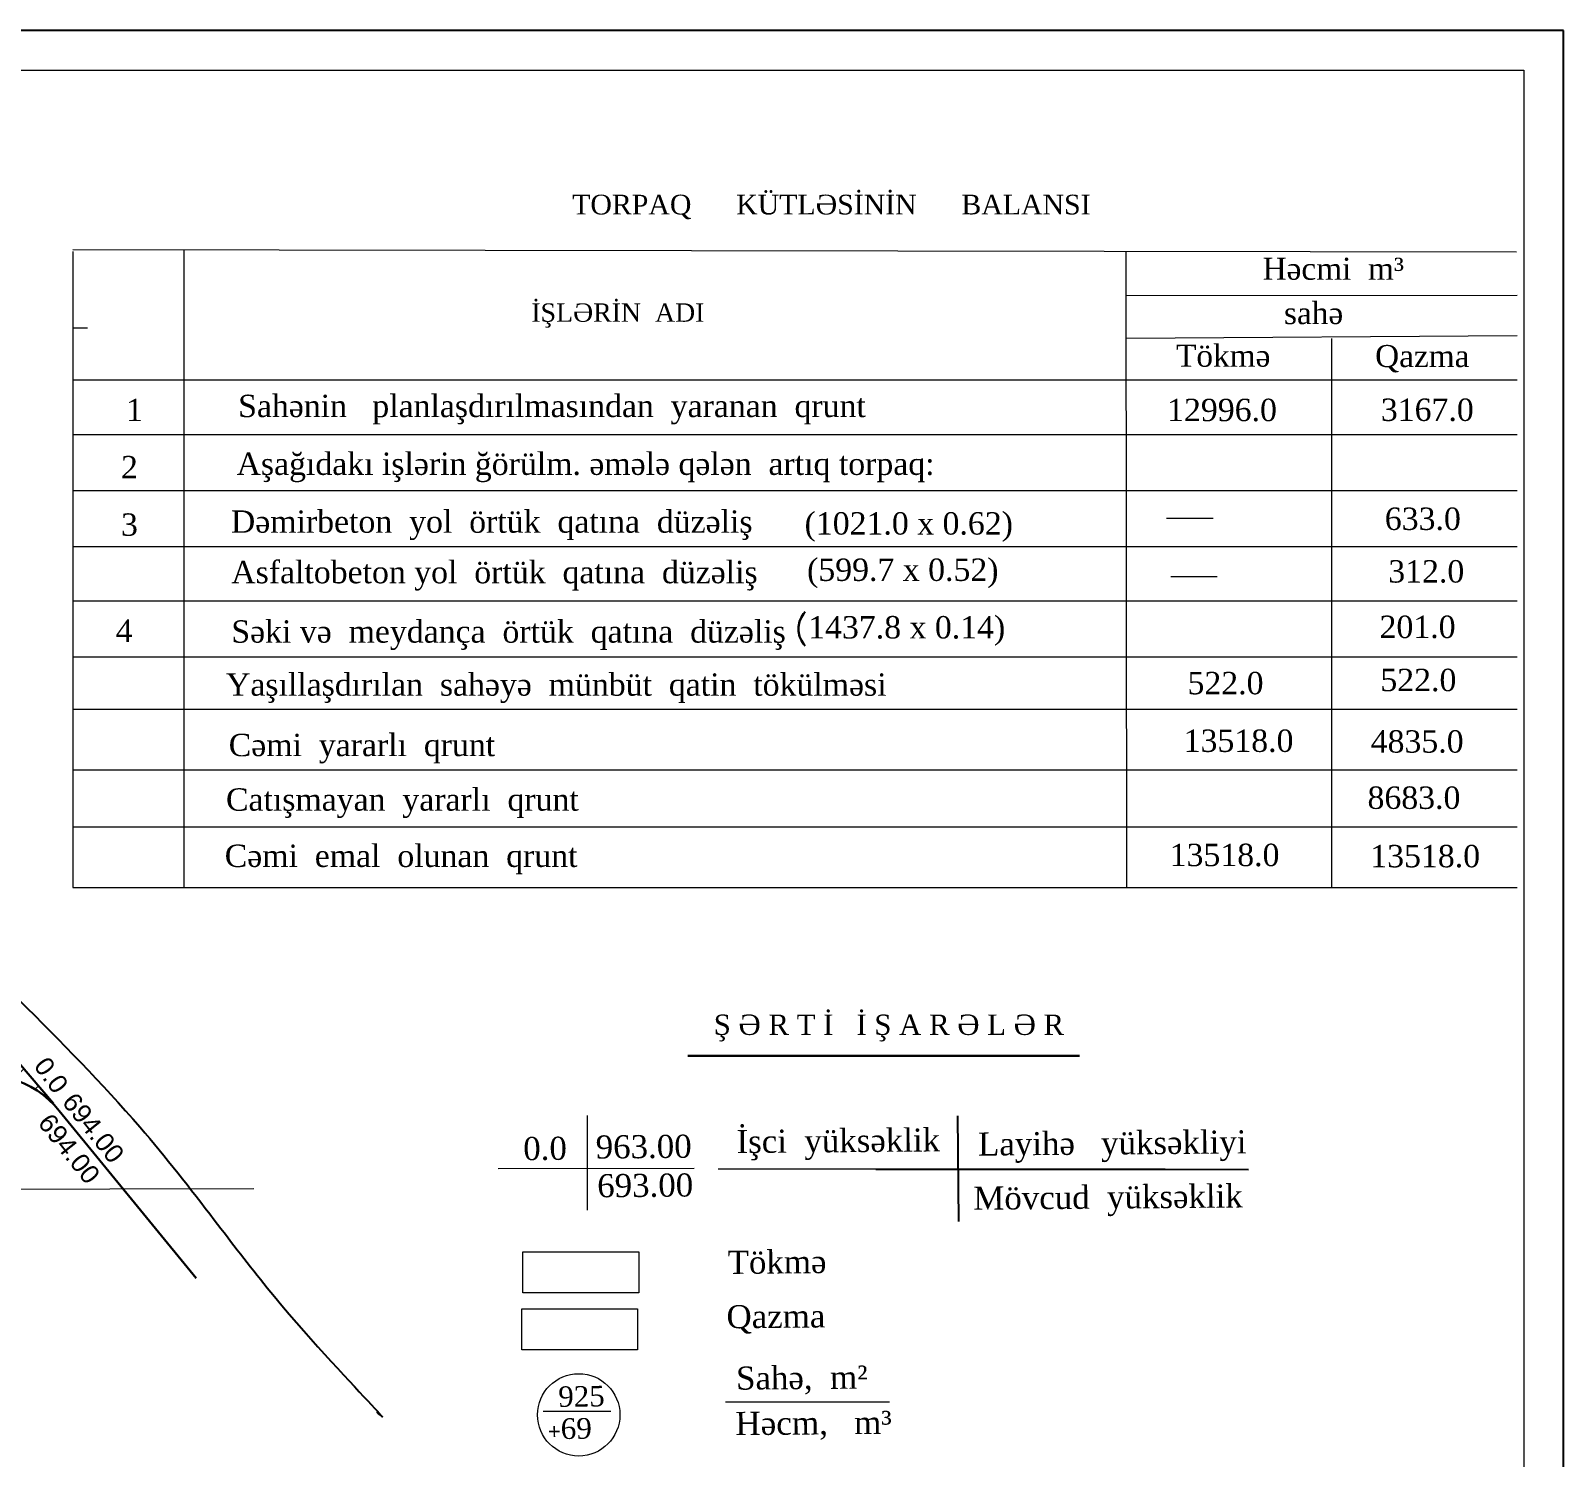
# Model space of a CAD drawing. Header units: feet. Extents: x 3381 to 1374491, y 675186 to 8751562.
# Drawn here: x 686614.4 to 686769.7, y 4375092.8 to 4375237.4 of the extents above; entities that cross this region are included whole.
import ezdxf

# ---------------------------------------------------------------- set-up
doc = ezdxf.new("R2010")
doc.units = ezdxf.units.FT
doc.header["$MEASUREMENT"] = 0
doc.linetypes.add('DUZ', pattern=[0])
doc.layers.get('0').update_dxf_attribs({"linetype": 'CONTINUOUS'})
for name, color, linetype, lineweight in [('divar 1', 7, 'CONTINUOUS', 35), ('km setka', 170, 'CONTINUOUS', 15), ('rabit xt', 7, 'CONTINUOUS', 13)]:
    doc.layers.add(name, color=color, linetype=linetype, lineweight=lineweight)
doc.layers.add('elevation', color=3, linetype='CONTINUOUS')
doc.layers.add('ramka', color=7, linetype='CONTINUOUS')
doc.styles.get("Standard").update_dxf_attribs({"font": 'arial.ttf', "height": 2.5})
doc.styles.add('СПДС', font='isocpeur.ttf')

msp = doc.modelspace()

# ---------------------------------------------------------------- hatches: boundary and pattern name
at = {"lineweight": 15}
h = msp.add_hatch(dxfattribs=at)
h.set_pattern_fill('ANSI31', scale=18)
h.set_pattern_definition([(45, (-5.4245, 21.709), (-1.5909902577, 1.5909902577), [])])
h.paths.add_polyline_path([(686553.678, 4375117.132), (686553.867, 4375118.519), (686552.147, 4375118.855), (686552.832, 4375123.859), (686554.813, 4375123.588), (686555.26, 4375126.85), (686553.276, 4375127.121), (686554.822, 4375137.348), (686578.336, 4375128.493), (686578.644, 4375129.17), (686577.175, 4375129.881), (686594.696, 4375136.252), (686598.211, 4375137.241), (686599.973, 4375139.051), (686600.787, 4375140.509), (686601.115, 4375141.427), (686601.432, 4375143.657), (686601.354, 4375144.777), (686600.435, 4375147.436), (686616.689, 4375128.676), (686614.114, 4375130.52), (686611.471, 4375131.437), (686608.437, 4375131.561), (686606.419, 4375131.644), (686588.75, 4375125.303), (686600.113, 4375120.954), (686592.9, 4375102.089)])

# ---------------------------------------------------------------- linework, layer by layer
at = {"color": 7, "lineweight": 20, "ltscale": 0.2}
for p, q in [((686618.643, 4375215.219, 1011), (686764.962, 4375215.006, 1011)), ((686618.643, 4375215.039, 1011), (686618.661, 4375150.583, 1011)), ((686629.909, 4375215.219, 1011), (686629.909, 4375150.583, 1011)), ((686725.388, 4375215.008, 1011), (686725.446, 4375150.583, 1011)), ((686725.392, 4375210.567, 1011), (686765.039, 4375210.597, 1011)), ((686725.396, 4375206.265, 1011), (686765.039, 4375206.516, 1011)), ((686746.21, 4375206.214, 1011), (686746.21, 4375150.583, 1011)), ((686618.647, 4375202.02, 1011), (686765.039, 4375202.02, 1011)), ((686618.649, 4375196.476, 1011), (686765.039, 4375196.476, 1011)), ((686618.65, 4375190.806, 1011), (686765.039, 4375190.806, 1011)), ((686618.652, 4375185.126, 1011), (686765.039, 4375185.126, 1011)), ((686618.653, 4375179.621, 1011), (686765.039, 4375179.621, 1011)), ((686618.655, 4375173.951, 1011), (686765.039, 4375173.951, 1011)), ((686618.665, 4375168.651, 1011), (686765.039, 4375168.655, 1011)), ((686618.655, 4375162.504, 1011), (686765.039, 4375162.504, 1011)), ((686618.655, 4375156.709, 1011), (686765.039, 4375156.709, 1011)), ((686618.655, 4375150.583, 1011), (686765.039, 4375150.583, 1011))]:
    msp.add_line(p, q, dxfattribs=at)
at = {"color": 7, "lineweight": 13, "ltscale": 0.2}
for p, q in [((686729.511, 4375188.013, 1011), (686734.231, 4375188.013, 1011)), ((686729.923, 4375182.103, 1011), (686734.643, 4375182.103, 1011)), ((686729.923, 4375182.103, 1011), (686734.643, 4375182.103, 1011))]:
    msp.add_line(p, q, dxfattribs=at)
at = {"color": 7, "lineweight": 25}
msp.add_line((686700.058, 4375122.025, 1009.14), (686729.378, 4375122.025, 1009.14), dxfattribs=at)
at = {"color": 7, "linetype": 'DUZ', "lineweight": 25}
msp.add_lwpolyline([(686769.719, 4375237.415), (686433.541, 4375237.415), (686433.541, 4374999.689), (686769.719, 4374999.689), (686769.719, 4375237.415)], dxfattribs=at)
at = {"color": 7, "lineweight": 30}
msp.add_lwpolyline([(686599.903, 4375148.305), (686616.689, 4375128.676)], dxfattribs=at)
at = {"color": 7, "lineweight": 30, "elevation": 690.5}
msp.add_lwpolyline([(686631.166, 4375110.987), (686617.288, 4375127.955, 0.3102464), (686606.419, 4375131.122), (686588.75, 4375125.303)], format="xyb", dxfattribs=at)
at = {"color": 7, "lineweight": 18, "elevation": 1009.14}
msp.add_lwpolyline([(686684.806, 4375098.448), (686701.421, 4375098.448)], dxfattribs=at)
at = {"color": 7, "linetype": 'DUZ', "lineweight": 18, "elevation": 1009.14, "flags": 128}
msp.add_lwpolyline([(686666.316, 4375097.495), (686673.181, 4375097.495)], dxfattribs=at)
at = {"color": 7, "linetype": 'DUZ', "lineweight": 18}
msp.add_circle((686669.93, 4375097.126, 1009.14), 4.173, dxfattribs=at)
at = {"linetype": 'Continuous'}
msp.add_open_spline([(686587.683, 4375171.852), (686587.683, 4375171.852), (686587.867, 4375170.367), (686590.796, 4375165.426), (686604.206, 4375146.913), (686620.808, 4375132.62), (686632.343, 4375117.784), (686640.273, 4375107.301), (686651.591, 4375095.383), (686649.892, 4375097.007), (686649.482, 4375097.413)], degree=3, knots=[135.0976262, 135.0976262, 135.0976262, 135.0976262, 147.208027, 162.3100542, 179.8800279, 215.4503181, 227.4761318, 236.1937982, 254.872758, 276.6861765, 276.6861765, 276.6861765, 276.6861765], dxfattribs=at)
at = {"layer": 'divar 1', "color": 7, "linetype": 'Continuous', "lineweight": 20}
for p, q in [((686661.764, 4375122.105, 1009.14), (686681.632, 4375122.144, 1009.14)), ((686685.919, 4375122.025, 1009.14), (686684.069, 4375122.025, 1009.14)), ((686700.058, 4375122.025, 1009.14), (686685.919, 4375122.025, 1009.14)), ((686664.266, 4375113.655, 1009.14), (686676.011, 4375113.655, 1009.14)), ((686664.266, 4375109.503, 1009.14), (686664.266, 4375113.655, 1009.14)), ((686676.011, 4375113.655, 1009.14), (686676.011, 4375109.503, 1009.14)), ((686676.011, 4375109.503, 1009.14), (686664.266, 4375109.503, 1009.14)), ((686664.154, 4375107.874, 1009.14), (686675.9, 4375107.874, 1009.14)), ((686664.154, 4375103.722, 1009.14), (686664.154, 4375107.874, 1009.14)), ((686675.9, 4375107.874, 1009.14), (686675.9, 4375103.722, 1009.14)), ((686675.9, 4375103.722, 1009.14), (686664.154, 4375103.722, 1009.14))]:
    msp.add_line(p, q, dxfattribs=at)
at = {"layer": 'divar 1', "color": 7, "linetype": 'Continuous', "lineweight": 20, "elevation": 1009.14}
msp.add_lwpolyline([(686670.788, 4375127.455), (686670.788, 4375117.88)], dxfattribs=at)
at = {"layer": 'elevation', "color": 7, "lineweight": 30}
msp.add_line((686681.005, 4375133.504, 1009.14), (686720.685, 4375133.504, 1009.14), dxfattribs=at)
at = {"layer": 'elevation', "color": 7, "lineweight": 25}
for p, q in [((686708.304, 4375127.423, 1009.14), (686708.426, 4375116.712, 1009.14)), ((686729.378, 4375122.025, 1009.14), (686737.804, 4375121.992, 1009.14))]:
    msp.add_line(p, q, dxfattribs=at)
at = {"layer": 'km setka', "ltscale": 0.6}
msp.add_line((686618.643, 4375207.305, 1011), (686620.153, 4375207.305, 1011), dxfattribs=at)
at = {"layer": 'km setka', "flags": 128}
msp.add_lwpolyline([(686461.801, 4375119.666), (686636.992, 4375120.075)], dxfattribs=at)
at = {"layer": 'rabit xt', "color": 7, "lineweight": 20, "ltscale": 0.3}
msp.add_lwpolyline([(686449.55, 4375233.413), (686765.717, 4375233.413), (686765.717, 4375003.691), (686449.55, 4375003.691)], close=True, dxfattribs=at)

# ---------------------------------------------------------------- texts
at = {"lineweight": 9, "width": 13.1245, "attachment_point": 1}
for s, insert, char_height, rotation in [('{\\fArial|b0|i0|c238|p34;0.0} ', (686616.148, 4375133.604), 1.9, 306.44012), ('{\\fArial|b0|i0|c238|p34;\\H1.26667x;694.00} ', (686618.962, 4375129.979), 1.5, 308.52792), ('{\\fArial|b0|i0|c238|p34;694.00} ', (686616.508, 4375127.87), 1.9, 308.52792)]:
    msp.add_mtext(s, dxfattribs=dict(at, insert=insert, char_height=char_height, rotation=rotation))
at = {"color": 7, "linetype": 'DUZ', "lineweight": 30, "char_height": 2.34115, "attachment_point": 4, "rotation": 0.4878, "style": 'СПДС'}
for s, insert, width in [('{\\fTimes New Roman|b0|i0|c238|p18;İşci  yüksəkli\\fTimes New Roman|b0|i0|c204|p18;k}', (686685.93, 4375124.438, 1009.14), 41.6561), ('{\\fTimes New Roman|b0|i0|c238|p18;Layihə   yüksəkliyi}', (686710.404, 4375124.181, 1009.14), 48.9277), ('{\\fTimes New Roman|b0|i0|c238|p18;0.0}', (686664.308, 4375124.086, 1191.555), 7.25121), ('{\\fTimes New Roman|b0|i0|c238|p18;963.00}', (686671.652, 4375124.248, 1191.555), 14.92682), ('{\\fTimes New Roman|b0|i0|c238|p18;693.00}', (686671.806, 4375120.322, 1191.555), 14.92682)]:
    msp.add_mtext(s, dxfattribs=dict(at, insert=insert, width=width))
for s, insert in [('{\\fTimes New Roman|b0|i0|c0|p18;M\\fTimes New Roman|b0|i0|c238|p18;övcud  yüksəklik}', (686709.927, 4375118.697, 1009.14)), ('{\\fTimes New Roman|b0|i0|c238|p18;Tökmə\\fArial|b0|i0|c238|p34;      }', (686685.022, 4375112.561, 1009.14)), ('{\\fTimes New Roman|b0|i0|c238|p18;Qazma\\fArial|b0|i0|c238|p34;      }', (686684.911, 4375106.78, 1009.14)), ('{\\fTimes New Roman|b0|i0|c238|p18;\\C7;  Sahə,  m² }', (686684.11, 4375100.556, 1009.14)), ('{\\fTimes New Roman|b0|i0|c238|p18;\\H1.0073x;\\C7;Həcm,\\H0.99273x;   m³}', (686685.798, 4375095.969, 1009.14))]:
    msp.add_mtext(s, dxfattribs=dict(at, insert=insert))
at = {"layer": 'ramka', "color": 6, "lineweight": 13, "ltscale": 0.4, "attachment_point": 1}
for s, insert, char_height, width in [('{\\fTimes New Roman|b0|i0|c238|p18;\\C7;TORPAQ      KÜTL\\fTimes New Roman|b0|i0|c0|p18;Ə\\fTimes New Roman|b0|i0|c238|p18;SİNİN      BALANSI  \\fArial|b0|i0|c238|p34;  }', (686669.267, 4375220.788, -1.472), 2.000338, 69.52112), ('{\\fTimes New Roman|b0|i0|c238|p18;\\C7;Həcmi  m³   \\fArial|b0|i0|c238|p34; }', (686739.234, 4375214.404, 1011), 2.23606, 79.89745), ('{\\fTimes New Roman|b0|i0|c238|p18;\\C7;İŞL\\fTimes New Roman|b0|i0|c0|p18;Ə\\fTimes New Roman|b0|i0|c238|p18;RİN  ADI \\fArial|b0|i0|c238|p34;    }', (686665.124, 4375209.775, 1011), 1.867103, 48.67687), ('{\\fTimes New Roman|b0|i0|c238|p18;\\C7;sahə}', (686741.407, 4375209.909, 1011), 2.23606, 79.89745), ('{\\fTimes New Roman|b0|i0|c238|p18;\\C7;Tökmə}', (686730.466, 4375205.589, 1112.516), 2.23606, 79.89745), ('{\\fTimes New Roman|b0|i0|c238|p18;\\C7;Qazma}', (686750.642, 4375205.556, 1112.516), 2.23606, 79.89745), ('{\\fTimes New Roman|b0|i0|c238|p18;\\C7;Sahənin   planlaşdırılmasından  yaranan  qrunt  \\fArial|b0|i0|c238|p34;  }', (686635.413, 4375200.516, 1127.907), 2.266996, 74.33674), ('{\\fTimes New Roman|b0|i0|c238|p18;\\C7;1}', (686624.049, 4375200.111, 1011), 2.267, 74.33674), ('{\\fTimes New Roman|b0|i0|c238|p18;\\C7;12996.0\\fArial|b0|i0|c238|p34;\\C6; }', (686729.562, 4375200.108, 1011), 2.267, 74.33674), ('{\\fTimes New Roman|b0|i0|c238|p18;\\C7;3167.0\\fArial|b0|i0|c238|p34; }', (686751.224, 4375200.127, 1011), 2.267, 74.33674), ('{\\fTimes New Roman|b0|i0|c238|p18;\\C7;Aşağıdakı işlərin ğörülm. əmələ qələn  artıq torpaq:\\fArial|b0|i0|c238|p34;     }', (686635.25, 4375194.656, 1011), 2.266996, 74.33674), ('{\\fTimes New Roman|b0|i0|c0|p18;\\C7;2}', (686623.54, 4375194.313, 1011), 2.267, 74.33674), ('{\\fTimes New Roman|b0|i0|c0|p18;\\C7;3}', (686623.54, 4375188.49, 1011), 2.267, 74.33674), ('{\\fTimes New Roman|b0|i0|c238|p18;\\C7;Dəmirbeton  yol  örtük  qatına  düzəliş  }', (686634.676, 4375188.794, 1011), 2.267, 74.33674), ('{\\fTimes New Roman|b0|i0|c238|p18;\\C7;(1021.0 x 0.62)}', (686692.823, 4375188.611, 1010.912), 2.267, 74.33674), ('{\\fTimes New Roman|b0|i0|c238|p18;\\C7;633.0\\fArial|b0|i0|c238|p34; }', (686751.626, 4375189.08, 1011), 2.267, 74.33674), ('{\\fTimes New Roman|b0|i0|c238|p18;\\C7;  Asfaltobeton yol  örtük  qatına  düzəliş  }', (686633.003, 4375183.674, 1011), 2.267, 74.33674), ('{\\fTimes New Roman|b0|i0|c238|p18;\\C7;(599.7 x 0.52)}', (686693.073, 4375183.913), 2.267, 74.33674), ('{\\fTimes New Roman|b0|i0|c238|p18;\\C7;312.0\\fArial|b0|i0|c238|p34;\\C6; }', (686751.974, 4375183.749, 1011), 2.267, 74.33674), ('{\\fTimes New Roman|b0|i0|c238|p18;\\C7;4}', (686623.005, 4375177.731, 1011), 2.267, 74.33674), ('{\\fTimes New Roman|b0|i0|c238|p18;\\C7;Səki və  meydança  örtük  qatına  düzəliş\\fArial|b0|i0|c238|p34; \\fArial|b0|i0|c204|p34; \\fArial|b0|i0|c238|p34;      }', (686634.724, 4375177.653, 1011), 2.266996, 74.33674), ('{\\Fsimplex|c238;\\C7;(\\fTimes New Roman|b0|i0|c238|p18;1437.8 \\fTimes New Roman|b0|i0|c204|p18;x 0.\\fTimes New Roman|b0|i0|c238|p18;14\\fTimes New Roman|b0|i0|c204|p18;)\\fArial|b0|i0|c238|p34; \\C6;  }', (686691.825, 4375178.08, 1011), 2.266996, 74.33674), ('{\\fTimes New Roman|b0|i0|c238|p18;\\C7;201.0\\fArial|b0|i0|c238|p34;\\C6; }', (686751.092, 4375178.125, 1011), 2.267, 74.33674), ('{\\fTimes New Roman|b0|i0|c238|p18;\\C7;522.0\\fArial|b0|i0|c238|p34; }', (686751.174, 4375172.74), 2.267, 74.33674), ('{\\fTimes New Roman|b0|i0|c238|p18;\\C7;Yaşıllaşdırılan  sahəyə  münbüt  qatin  tökülməsi}', (686634.179, 4375172.277, 1011), 2.267, 74.33674), ('{\\fTimes New Roman|b0|i0|c238|p18;\\C7;522.0\\fArial|b0|i0|c238|p34; }', (686731.628, 4375172.425, 1011), 2.267, 74.33674), ('{\\fTimes New Roman|b0|i0|c238|p18;\\C7;13518.0\\fArial|b0|i0|c238|p34; }', (686731.238, 4375166.583, 1011), 2.267, 74.33674), ('{\\fTimes New Roman|b0|i0|c238|p18;\\C7;4835.0\\fArial|b0|i0|c238|p34; }', (686750.194, 4375166.509, 1011), 2.267, 74.33674), ('{\\fTimes New Roman|b0|i0|c238|p18;\\C7;Cəmi  yararlı  qrunt}', (686634.457, 4375166.152, 1011), 2.267, 74.33674), ('{\\fTimes New Roman|b0|i0|c238|p18;\\C7;Catışmayan  yararlı  qrunt}', (686634.181, 4375160.624, 1011), 2.267, 74.33674), ('{\\fTimes New Roman|b0|i0|c238|p18;\\C7;8683.0\\fArial|b0|i0|c238|p34; }', (686749.871, 4375160.81, 1011), 2.267, 74.33674), ('{\\fTimes New Roman|b0|i0|c238|p18;\\C7;Cəmi  emal  olunan  qrunt }', (686634.052, 4375154.92, 1263.75), 2.267, 74.33674), ('{\\fTimes New Roman|b0|i0|c238|p18;\\C7;13518.0\\fArial|b0|i0|c238|p34; }', (686729.82, 4375155.008, 1011), 2.267, 74.33674), ('{\\fTimes New Roman|b0|i0|c238|p18;\\C7;13518.0\\fArial|b0|i0|c238|p34; }', (686750.152, 4375154.89, 1011), 2.267, 74.33674), ('{\\fTimes New Roman|b0|i0|c238|p18;\\C256;Ş \\fTimes New Roman|b0|i0|c0|p18;Ə\\fTimes New Roman|b0|i0|c238|p18; R T İ   İ Ş A R \\fTimes New Roman|b0|i0|c0|p18;Ə\\fTimes New Roman|b0|i0|c238|p18; L \\fTimes New Roman|b0|i0|c0|p18;Ə\\fTimes New Roman|b0|i0|c238|p18; R}', (686683.612, 4375137.695), 2.063927, 49.46949)]:
    msp.add_mtext(s, dxfattribs=dict(at, insert=insert, char_height=char_height, width=width))
at = {"layer": 'ramka', "lineweight": 13, "ltscale": 0.4, "char_height": 1.71774, "width": 93.18185, "attachment_point": 1, "rotation": 0.81843}
for s, insert in [('{\\fArial|b0|i0|c238|p34;       \\H1.167x;  \\fTimes New Roman|b0|i0|c238|p18;\\H1.03606x; \\fTimes New Roman|b0|i0|c204|p18; \\fTimes New Roman|b0|i0|c238|p18;925\\fArial|b0|i0|c238|p34;\\H0.82702x;                           }', (686660.052, 4375099.897, 876.501)), ('{\\fArial|b0|i0|c238|p34;       \\H1.167x;  \\fTimes New Roman|b0|i0|c238|p18;\\H0.8569x; \\fTimes New Roman|b0|i0|c204|p18;\\H0.92776x; \\fArial|b0|i0|c238|p34; +\\fTimes New Roman|b0|i0|c238|p18;\\H1.312x;69\\fArial|b0|i0|c238|p34;\\H0.82149x;                            }', (686658.698, 4375096.634, 876.501))]:
    msp.add_mtext(s, dxfattribs=dict(at, insert=insert))

doc.saveas('drawing.dxf')
